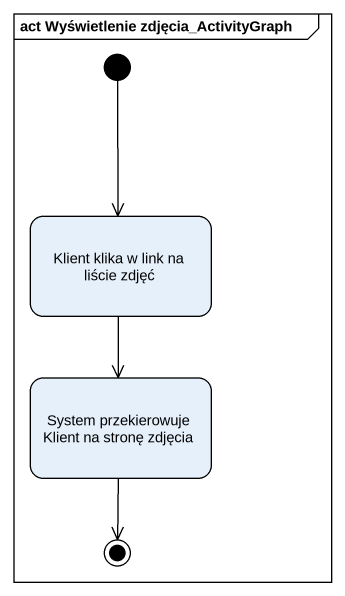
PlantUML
@startuml
mainframe act Wyświetlenie zdjęcia_ActivityGraph
hide empty description
state "Klient klika w link na liście zdjęć" as Klient_klika_w_link_na
state "System przekierowuje Klient na stronę zdjęcia" as System_przekierowuje_Klient
[*] --> Klient_klika_w_link_na
Klient_klika_w_link_na --> System_przekierowuje_Klient
System_przekierowuje_Klient --> [*]
@enduml
